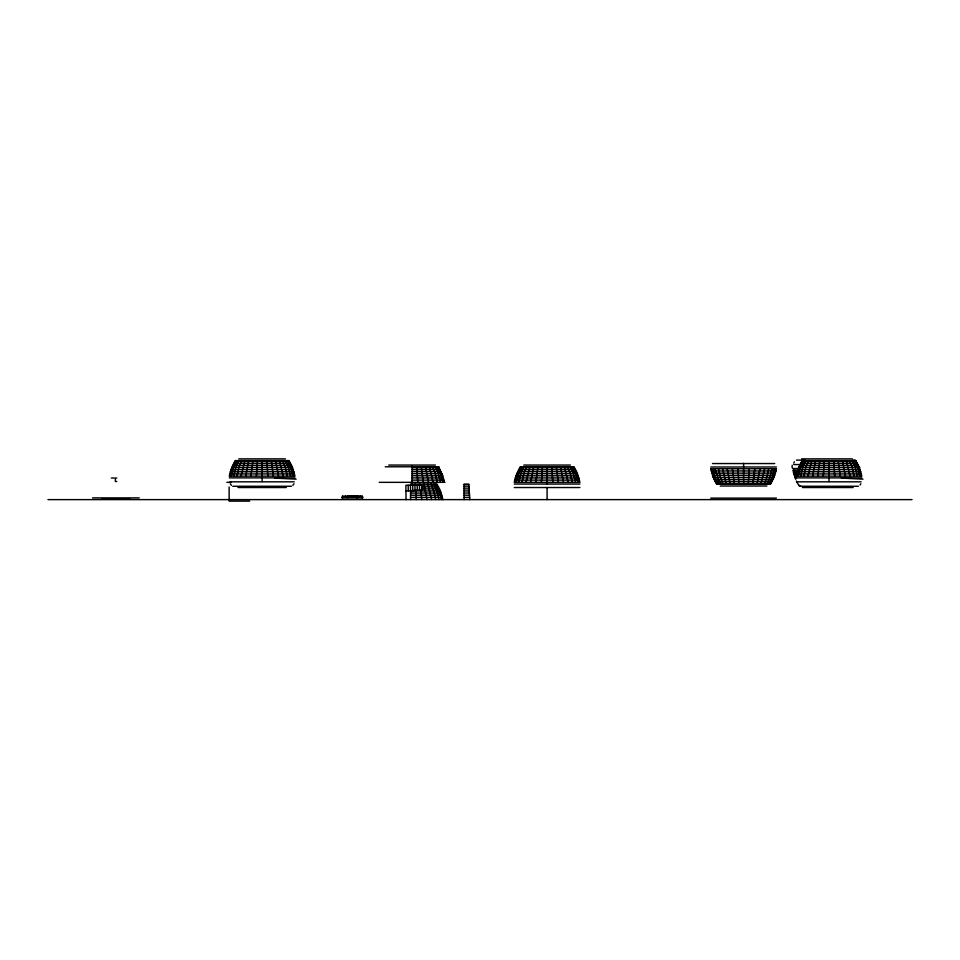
<?xml version="1.0" encoding="UTF-8"?>
<svg xmlns="http://www.w3.org/2000/svg" width="960" height="960" viewBox="0 0 960 960"><rect width="100%" height="100%" fill="white"/><g stroke="black" fill="none" stroke-linecap="round" stroke-linejoin="round"><path stroke-width="1.44" d="M749.292 468.732L748.272 484.284M256.428 476.148L257.472 460.596M541.392 482.34L542.436 466.788M823.296 476.148L824.34 460.596M250.896 476.148L252.96 460.596M535.86 482.34L537.924 466.788M754.824 468.732L752.784 484.284M817.776 476.148L819.828 460.596M245.712 476.148L248.724 460.596M530.676 482.34L533.688 466.788M760.008 468.732L757.008 484.284M812.58 476.148L815.592 460.596M754.476 473.136L752.772 484.284M241.032 476.148L244.884 460.596M525.996 482.34L529.848 466.788M764.7 468.732L760.836 484.284M807.9 476.148L811.764 460.596M236.976 476.148L238.884 467.46L241.584 460.596M521.94 482.34L523.848 473.664L526.548 466.788M768.744 468.732L766.848 477.42L764.148 484.284M803.844 476.148L805.752 467.46L808.452 460.596M233.7 476.148L235.848 467.46L238.896 460.596L238.524 461.388M518.664 482.34L520.812 473.664L523.86 466.788M772.032 468.732L769.884 477.42L766.824 484.284M800.568 476.148L802.716 467.46L805.836 460.596M231.276 476.148L233.616 467.46L236.928 460.596M516.24 482.34L518.58 473.664L521.892 466.788M774.444 468.732L772.116 477.42L768.804 484.284M798.144 476.148L800.484 467.46L803.796 460.596M229.8 476.148L232.236 467.46L235.716 460.596M514.764 482.34L517.2 473.664L520.68 466.788M775.932 468.732L773.484 477.42L770.016 484.284M796.668 476.148L799.116 467.46L802.584 460.596M229.752 473.928L229.296 476.148L294.96 476.148L292.476 467.46L288.948 460.596L235.308 460.596L231.78 467.46L229.752 473.928L294.516 473.928M514.716 480.12L514.26 482.34L579.924 482.34L577.44 473.664L573.912 466.788L520.272 466.788L516.744 473.664L514.716 480.12L579.48 480.12M775.98 470.952L776.424 468.732L710.76 468.732L713.244 477.42L716.772 484.284L770.424 484.284L773.952 477.42L775.98 470.952L711.216 470.952M796.62 473.928L796.164 476.148L861.828 476.148L859.356 467.46L855.828 460.596L802.176 460.596L798.648 467.46L796.62 473.928L861.384 473.928M793.776 463.044L794.412 461.796M294 483.768L292.836 485.34M860.868 483.768L860.076 484.98M792.156 465.252L792.156 467.832M406.044 490.98L422.592 489.936L422.484 485.28L405.912 485.28L406.044 499.62M238.8 458.868L285.456 458.868M801.624 458.868L852.324 458.868M796.44 460.116L805.044 460.128M852.936 460.128L855.168 460.116M234.804 461.388L289.464 461.388M801.672 461.388L856.332 461.388M233.688 463.356L290.568 463.356M800.556 463.356L857.448 463.356M712.5 463.548L774.696 463.548M793.704 464.568L801.768 464.568M388.74 465.06L435.396 465.06M523.764 465.06L570.42 465.06M232.68 465.384L291.576 465.384M799.548 465.384L858.456 465.384M385.248 466.788L438.888 466.788M710.76 467.004L776.424 467.004M859.152 467.232L859.8 467.232M231.78 467.46L292.476 467.46M798.648 467.46L859.356 467.46M412.068 467.592L438.984 467.592L442.74 475.776L444.408 482.34M519.768 467.592L574.428 467.592M792.972 468.516L799.56 468.516M230.988 469.584L293.268 469.584M412.068 469.56L440.076 469.56M518.652 469.56L575.532 469.56M797.856 469.584L860.136 469.584M797.376 470.244L792.972 470.244L795.456 478.932M412.068 471.588L441.072 471.588M517.644 471.588L576.54 471.588M230.316 471.732L293.952 471.732M797.184 471.732L860.82 471.732M793.416 472.464L797.76 472.464M711.78 473.136L775.416 473.136M412.068 473.664L441.96 473.664M516.744 473.664L577.44 473.664M793.98 474.648L795.9 474.648L794.952 470.244M712.452 475.296L774.732 475.296M412.068 475.776L442.74 475.776M515.952 475.776L578.232 475.776M794.664 476.808L796.536 476.808M713.244 477.42L773.952 477.42M229.296 477.876L294.96 477.876M796.164 477.876L861.828 477.876M111.36 478.02L114.12 478.02M116.808 478.02L115.356 478.02L115.356 481.476L116.808 481.476M412.068 477.936L443.412 477.936M515.28 477.936L578.916 477.936M296.124 479.16L274.8 478.104A2.004 0.768 -90 0 0 274.548 477.876M863.004 479.16L841.668 478.104A2.004 0.768 -90 0 0 841.416 477.876M714.144 479.496L773.04 479.496M412.068 480.12L443.964 480.12M715.152 481.512L772.044 481.512M230.028 481.824L294.24 481.824M796.896 481.824L861.108 481.824M226.836 482.34L231.24 482.34M379.236 482.34L444.9 482.34M716.268 483.48L770.928 483.48M514.26 484.068L579.924 484.068M437.472 484.872L410.556 484.872L410.556 484.068L436.968 484.068L440.448 490.944L442.896 499.62M464.088 484.872L468.84 484.872L469.788 499.62M800.604 485.796L798.984 485.796L796.356 481.008M720.264 486.012L766.92 486.012M232.764 486.264L291.492 486.264M799.632 486.264L858.36 486.264M421.788 486.84L438.564 486.84M464.088 486.84L469.032 486.84M237.948 487.524L286.32 487.524M514.26 487.524L579.924 487.524M802.476 487.524L853.188 487.524M421.788 488.868L439.56 488.868M464.088 488.868L469.2 488.868M440.448 490.944L410.556 490.944L410.556 499.62M464.088 490.944L469.356 490.944M410.556 493.056L441.228 493.056M464.088 493.056L469.5 493.056M410.556 495.216L441.888 495.216M464.088 495.216L469.62 495.216M347.58 496.344L357.108 496.344M347.58 496.776L357.108 496.776M362.268 496.776L362.7 497.892L341.964 497.892L342.396 497.028M361.836 497.028L362.7 497.028M410.556 497.4L442.452 497.4M464.088 497.4L469.716 497.4M362.268 497.544L361.836 496.944M92.556 497.892L139.212 497.892M710.76 498.108L776.424 498.108M102.06 498.756L129.708 498.756M48 499.62L912 499.62M249.684 501.132L229.128 501.132L229.128 487.032M231.42 485.34L230.256 483.768M855.42 460.596L858.888 467.46L861.336 476.148M798.888 485.004L799.392 485.796M717.18 484.284L713.712 477.42L711.264 468.732M573.504 466.788L576.984 473.664L579.432 482.34M438.492 466.788L438.984 467.592M288.54 460.596L292.02 467.46L294.468 476.148M854.208 460.596L857.52 467.46L859.848 476.148M718.392 484.284L715.08 477.42L712.74 468.732M572.304 466.788L575.616 473.664L577.944 482.34M437.28 466.788L440.592 473.664L442.92 482.34M435.756 484.068L439.08 490.944L441.408 499.62M287.34 460.596L290.652 467.46L292.98 476.148M720.432 484.284L718.092 479.496M852.228 460.596L855.288 467.46L857.436 476.148M720.372 484.284L715.548 470.952M570.324 466.788L573.384 473.664L575.532 482.34M435.3 466.788L438.36 473.664L440.508 482.34M433.788 484.068L436.836 490.944L438.996 499.62M285.36 460.596L288.42 467.46L290.568 476.148M723.096 484.284L720.384 477.42L718.476 468.732M849.552 460.596L852.252 467.46L854.148 476.148M567.636 466.788L570.348 473.664L572.244 482.34M432.624 466.788L435.324 473.664L437.22 482.34M431.1 484.068L433.812 490.944L435.708 499.62M282.672 460.596L285.384 467.46L287.28 476.148M726.396 484.284L722.508 468.732M846.24 460.596L850.104 476.148M564.336 466.788L568.2 482.34M429.312 466.788L433.176 482.34M427.8 484.068L431.664 499.62M279.372 460.596L283.236 476.148M795.912 478.932L793.476 470.244M730.212 484.284L727.188 468.732M842.412 460.596L845.412 476.148M560.508 466.788L563.508 482.34M425.484 466.788L428.484 482.34M423.972 484.068L426.972 499.62M275.544 460.596L278.544 476.148M734.448 484.284L732.372 468.732M838.176 460.596L840.228 476.148M556.272 466.788L558.324 482.34M421.248 466.788L423.3 482.34M419.736 484.068L419.904 484.872M271.308 460.596L273.36 476.148M715.164 468.732L715.608 470.952M420.936 490.944L421.788 499.62M738.948 484.284L737.892 468.732M833.664 460.596L834.696 476.148M551.748 466.788L552.792 482.34M468.84 484.872L468.744 484.068L464.088 484.068L464.088 499.62M416.724 466.788L417.768 482.34M415.212 484.068L415.308 484.872M266.784 460.596L267.828 476.148M415.824 490.944L416.256 499.62M421.584 485.28L421.692 490.032M419.4 485.28L419.508 490.224M417.18 485.28L417.3 490.392M414.948 485.28L415.056 490.548M412.692 485.28L412.812 490.692M410.436 485.28L410.556 490.812M408.168 485.28L408.3 490.908M743.616 484.284L743.592 468.732M828.996 460.596L828.996 481.572M743.592 463.296L743.592 467.256M547.092 466.788L547.092 484.068M547.092 487.908L547.092 499.62M412.068 465.924L412.068 484.968M362.52 496.776L362.52 497.892M362.268 497.892L362.268 496.164L342.396 496.164L342.396 497.892M362.088 496.164L362.088 497.028M360.336 496.164L360.336 497.028M360.156 496.164L360.156 497.028M358.224 496.164L358.224 497.028M358.056 496.164L358.056 497.028M357.084 496.164L357.084 497.892M356.124 496.164L356.124 497.028M354.012 496.164L354.012 497.028M353.844 496.164L353.844 497.028M351.912 496.164L351.732 497.028M349.8 496.164L349.8 497.028M349.632 496.164L349.632 497.028M347.7 496.164L347.58 497.892M347.52 496.164L347.52 497.028M345.588 496.164L345.588 497.028M345.42 496.164L345.42 497.028M342.564 496.164L342.564 497.892M262.128 460.596L262.128 481.572"/></g></svg>
